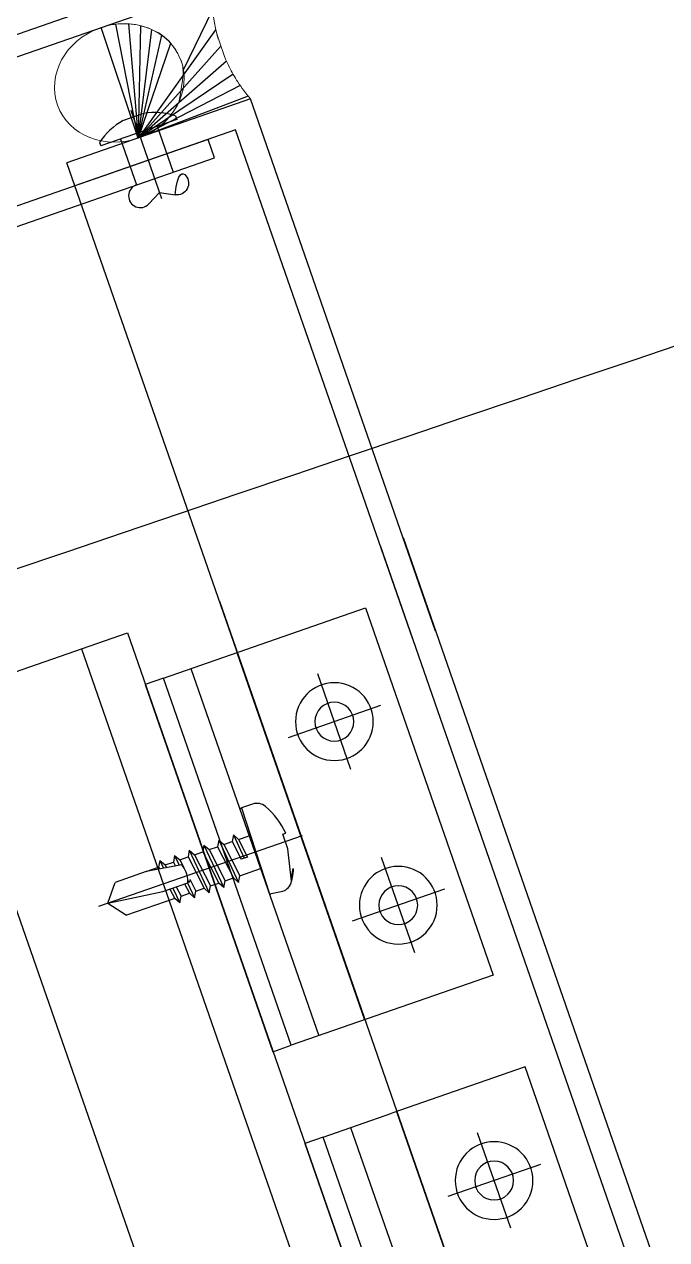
# Model space of a CAD drawing. Header units: inches. Extents: x 0 to 1813292486, y 0 to 3473589894.
# Drawn here: x 600663820.3 to 600663886.4, y 3473205013.7 to 3473205138.7 of the extents above; entities that cross this region are included whole.
import ezdxf

# ---------------------------------------------------------------- set-up
doc = ezdxf.new("R2010")
doc.units = ezdxf.units.IN
doc.header["$LTSCALE"] = 1000
doc.header["$MEASUREMENT"] = 0
for name, pattern in [('AX-MALL-WALL-P02-QT$0$CENTER', [2, 1.25, -0.25, 0.25, -0.25]), ('AX-MALL-WALL-P02-QT$0$DASHED', [0.75, 0.5, -0.25]), ('AX-MALL-WALL-P02-QT$0$HIDDEN', [0.375, 0.25, -0.125]), ('AX-MALL-WALL-P02-QT$0$HIDDENX2', [0.75, 0.5, -0.25])]:
    doc.linetypes.add(name, pattern=pattern)
for name, color, linetype in [('A-Anno-Note', 241, 'Continuous'), ('AX-MALL-P02-200$0$A-Anno-Note', 241, 'Continuous'), ('AX-MALL-WALL-P02$0$A-Anno-Note', 241, 'Continuous'), ('AX-MALL-WALL-P02-QT$0$1', 1, 'Continuous'), ('AX-MALL-WALL-P02-QT$0$8', 8, 'Continuous'), ('AX-MALL-WALL-P02-QT$0$A-Anno-Note', 241, 'Continuous'), ('AX-MALL-WALL-P02-QT$0$A-Curt', 151, 'Continuous'), ('AX-MALL-WALL-P02-QT$0$A-Detl-Fine', 152, 'Continuous'), ('AX-MALL-WALL-P02-QT$0$A-Detl-Patt', 8, 'Continuous'), ('AX-MALL-WALL-P02-QT$0$A-Detl-Thin', 131, 'Continuous'), ('AX-MALL-WALL-P02-QT$0$AP', 3, 'Continuous'), ('AX-MALL-WALL-P02-QT$0$C18', 4, 'AX-MALL-WALL-P02-QT$0$CENTER'), ('AX-MALL-WALL-P02-QT$0$DASH', 8, 'AX-MALL-WALL-P02-QT$0$DASHED'), ('AX-MALL-WALL-P02-QT$0$GASKET', 2, 'Continuous'), ('AX-MALL-WALL-P02-QT$0$L18', 6, 'Continuous'), ('AX-MALL-WALL-P02-QT$0$PJ', 96, 'Continuous'), ('AX-MALL-WALL-P02-QT$0$STSF', 2, 'Continuous'), ('AX-MALL-WALL-P02-QT$0$tc', 4, 'Continuous'), ('AX-MALL-WALL-P02-QT$0$WZ', 2, 'Continuous'), ('AX-MALL-WALL-P02-QT$0$XX', 6, 'AX-MALL-WALL-P02-QT$0$HIDDEN'), ('AX-MALL-WALL-P02-QT$0$zx', 1, 'AX-MALL-WALL-P02-QT$0$CENTER'), ('AX-MALL-WALL-P02-QT$0$尺寸标注', 8, 'Continuous')]:
    doc.layers.add(name, color=color, linetype=linetype)
doc.layers.add('AX-MALL-WALL-P02-QT$0$AM_SUPPR', color=6, linetype='Continuous', lineweight=30)

# ---------------------------------------------------------------- blocks, each defined once
blk = doc.blocks.new('AX-MALL-WALL-P02-QT$0$tj')
at = {"layer": 'AX-MALL-WALL-P02-QT$0$A-Detl-Patt'}
h = blk.add_hatch(dxfattribs=at)
h.set_pattern_fill('STEEL', color=256, scale=100.0000000000001, angle=50.43183869082386)
h.set_pattern_definition([(75.00000000004839, (-14278.19445574284, 156289.8254051208), (-153.3407249234246, 41.08752340989569), []), (75.00000000004839, (-14317.88195610046, 156358.5661673546), (-153.3407249234246, 41.08752340989569), [])])
edge = h.paths.add_edge_path()
edge.add_arc((274302.9537697641, 370915.3693751197), 354853.2281302969, 270.9601093956941, 275.9513128638887)
edge.add_line((311095.3180618286, 17974.67259407043), (323404.2928284407, 17664.898229599))
edge.add_arc((337498.5854798314, -5423.033113246463), 27049.98445535583, 84.4296474408203, 121.40245730350341, ccw=False)
edge.add_line((340124.270958662, 21499.21483898163), (352435.6233639717, 23411.5238032341))
edge.add_line((352435.6233639717, 23411.5238032341), (352460.3320846558, 23263.57286787033))
edge.add_arc((262948.9762239404, 558936.3422532297), 543099.989586636, 279.486523026639, 288.5053300047131)
edge.add_line((435325.042740941, 43917.80823612213), (435185.9318172932, 44187.60760259628))
edge.add_arc((262948.9762341097, 558936.342259489), 542799.9895904897, 279.51816553668203, 288.50044427399206, ccw=False)
edge.add_line((352706.5441896915, 23608.95860147476), (352681.7270303965, 23756.88773488998))
edge.add_line((352681.7270303965, 23756.88773488998), (340117.7681742907, 21803.84383869171))
edge.add_arc((337510.0970116529, -5455.006554111635), 27383.29552171703, 84.53552636432372, 121.2026843873002)
edge.add_line((323323.7129554749, 17967.02113437653), (311085.7617697716, 18275.00808191299))
edge.add_arc((274273.8104503512, 371474.5356685471), 355112.6948552598, 270.96411062040687, 275.9501261722048, ccw=False)
edge.add_line((280248.9759351015, 16412.11376953125), (280248.9759185314, 16111.96136569977))
blk = doc.blocks.new('AX-MALL-WALL-P02-QT$0$jjzx2')
at = {"layer": 'AX-MALL-WALL-P02-QT$0$A-Detl-Fine'}
blk.add_lwpolyline([(341572.0153414011, -133023.8871178627), (341654.110473752, -133260.023496151), (342032.0070588589, -133128.6440343857), (341949.8245011568, -132892.5380864143)], dxfattribs=at)
blk = doc.blocks.new('AX-MALL-WALL-P02-QT$0$A$C45704BEF')
at = {"color": 3, "ltscale": 10}
blk.add_lwpolyline([(18.80000000074506, -25.00024726614356), (17.5, -25.00024726614356), (17.5, -23.00024726614356), (15.49870925210416, -23.00024726614356), (15.49870925210416, -6.999231616035104), (18.4997000452131, -6.999231616035104), (18.49987648613751, -5.299231618642807, 0.4142135623695433), (18.19987648539245, -4.999231617897749), (17.80005405470729, -4.999231617897749, 0.4140000559725384), (17.50005413405597, -5.299012914299965), (17.49969883821905, -5.699499286711216, -0.483847094079415), (17.13052784092724, -5.991148311644793), (15.89966636151075, -5.699231617152691), (15.89966636151075, -1.299031617119908), (17.1397417280823, -1.005294770002365, -0.4741802569087657), (17.49969902634621, -1.298974558711052), (17.50005413405597, -1.699460931122303, 0.4140000559734259), (17.80005405470729, -1.999242229387164), (18.19987648539245, -1.999242229387164, 0.4142135624494586), (18.49987648613751, -1.699242228642106), (18.49987648613751, 0.0007206704467535019), (0, 0), (0, -22.90028521977365), (1, -22.90028521977365), (1, -22.40028521977365), (3, -22.40028521977365, -0.414213562373095), (3.5, -22.90028521977365), (3.5, -25.00028521940112), (2.913615984842181, -25.46520863845944, 0.4988684829111732), (2.92562854103744, -25.94440526142716), (5.025628542527556, -27.44440526142716, 0.8192868568614478), (5.455046217888594, -27.04232501238585), (4.5, -25.50028521940112), (4.5, -22.90028521977365, 0.414213562373095), (3, -21.40028521977365), (1, -21.40028521977365), (1, -3.19995454326272, -0.4142094303452601), (3.199968963861465, -0.9999545440077782), (14.5, -0.9996059481054544), (14.5, -5.999231616035104), (14.5, -5.999231616035104), (14.5, -24.00024726614356), (16.5, -24.00024726614356), (16.5, -25.00024726614356), (16.5, -27.20351210050285, 0.6582415972160955), (17.34365977905691, -27.56668968312442), (19.14365977980196, -25.86342484690249, 0.6827143578984822), (18.79383949562907, -25.00028521940112)], format="xyb", dxfattribs=at)
blk = doc.blocks.new('AX-MALL-WALL-P02-QT$0$尺寸分格点')
at = {"ltscale": 10}
h = blk.add_hatch(color=1, dxfattribs=at)
h.dxf.hatch_style = 1
edge = h.paths.add_edge_path()
edge.add_line((0, -1.5), (-5.470445860503725e-37, 1.862645149230957e-09))
edge.add_line((0, 1.862645149230957e-09), (-1.5, 0))
edge.add_arc((0, 0), 1.5, 180, 270)
edge = h.paths.add_edge_path()
edge.add_line((0, 1.5), (5.470445846917725e-37, 1.862645149230957e-09))
edge.add_line((0, 1.862645149230957e-09), (1.5, 0))
edge.add_arc((0, 0), 1.5, 0, 90)
for p, q in [((0, -2.5), (0, 2.5)), ((-2.5, 0), (2.5, 0))]:
    blk.add_line(p, q)
blk.add_circle((0, 0), 1.5)
blk = doc.blocks.new('AX-MALL-WALL-P02-QT$0$定位点')
blk.add_blockref('AX-MALL-WALL-P02-QT$0$尺寸分格点', (0, 0))
blk = doc.blocks.new('AX-MALL-WALL-P02-QT$0$A$C40565891')
h = blk.add_hatch()
h.set_pattern_fill('NET', color=6, scale=0.5, angle=315)
h.set_pattern_definition([(225.0000000000001, (-8954763.885715963, -14331520.94940183), (-1.122532015133644, 1.122532015133643), []), (135.0000000000001, (-8954763.885715963, -14331520.94940183), (1.122532015133643, 1.122532015133644), [])])
edge = h.paths.add_edge_path()
edge.add_line((-2.873205080628395, -1), (-17.1267949193716, -1))
edge.add_arc((-17.12679491817267, -2.000000000321539), 1.000000000321539, 90.00000006869386, 120.0000000686844)
edge.add_line((-17.6267949193716, -1.133974596858025), (-19.29999999888241, -2.099999999627471))
edge.add_line((-19.29999999888241, -2.099999999627471), (-19.59999999962747, -2.099999999627471))
edge.add_arc((-19.60000000055891, -1.700000000186378), 0.3999999994410928, 180.0000001333858, 270.00000013341844, ccw=False)
edge.add_line((-20, -1.700000001117587), (-20, 1.699999999254942))
edge.add_arc((-19.59999999962758, 1.699999999255055), 0.4000000003724153, 89.99999999998369, 180.0000000000163, ccw=False)
edge.add_line((-19.59999999962747, 2.099999999627471), (-19.29999999888241, 2.099999999627471))
edge.add_line((-19.29999999888241, 2.099999999627471), (-17.6267949193716, 1.133974596858025))
edge.add_arc((-17.12679491817268, 2.000000000321516), 1.000000000321515, 239.9999999313152, 269.9999999313065)
edge.add_line((-17.1267949193716, 1), (-2.873205080628395, 1))
edge.add_arc((-2.873205081827319, 2.000000000321497), 1.000000000321497, 270.0000000686933, 300.0000000686851)
edge.add_line((-2.373205080628395, 1.133974596858025), (-0.6999999992549419, 2.099999999627471))
edge.add_line((-0.6999999992549419, 2.099999999627471), (-0.400000000372529, 2.099999999627471))
edge.add_arc((-0.4000000003724153, 1.699999999255056), 0.4000000003724153, -1.63140612130519e-11, 90.00000000001631, ccw=False)
edge.add_line((0, 1.699999999254942), (0, -1.700000001117587))
edge.add_arc((-0.3999999994410927, -1.700000000186378), 0.3999999994410927, 269.99999986658156, 359.99999986661413, ccw=False)
edge.add_line((-0.400000000372529, -2.099999999627471), (-0.6999999992549419, -2.099999999627471))
edge.add_line((-0.6999999992549419, -2.099999999627471), (-2.373205080628395, -1.133974596858025))
edge.add_arc((-2.873205081827309, -2.00000000032146), 1.00000000032146, 59.99999993131432, 89.9999999313073)
at = {"layer": 'AX-MALL-WALL-P02-QT$0$STSF', "lineweight": 40}
blk.add_lwpolyline([(-2.873205080628395, -1), (-17.1267949193716, -1, 0.1316524975873539), (-17.6267949193716, -1.133974596858025), (-19.29999999888241, -2.099999999627471), (-19.59999999962747, -2.099999999627471, -0.4142135623732616), (-20, -1.700000001117587), (-20, 1.699999999254942, -0.4142135623732612), (-19.59999999962747, 2.099999999627471), (-19.29999999888241, 2.099999999627471), (-17.6267949193716, 1.133974596858025, 0.1316524975873571), (-17.1267949193716, 1), (-2.873205080628395, 1, 0.1316524975873597), (-2.373205080628395, 1.133974596858025), (-0.6999999992549419, 2.099999999627471), (-0.400000000372529, 2.099999999627471, -0.4142135623732616), (0, 1.699999999254942), (0, -1.700000001117587, -0.4142135623732616), (-0.400000000372529, -2.099999999627471), (-0.6999999992549419, -2.099999999627471), (-2.373205080628395, -1.133974596858025, 0.1316524975873647)], format="xyb", close=True, dxfattribs=at)
blk = doc.blocks.new('AX-MALL-WALL-P02-QT$0$A$C5DA96DE0')
at = {"layer": 'AX-MALL-WALL-P02-QT$0$AM_SUPPR', "color": 3}
for points in [[(-22.00068093277514, 105.1999999992549), (-22.00001176260412, 46.60000000149012, -0.414213562373095), (-21.70001176185906, 46.29999999888241), (-21.7000117637217, 45.30000000074506, -0.4142135651008757), (-21.90001176483929, 45.09999999962747), (-22.11765938811004, 45.09999999962747, 0.3152987896086648), (-22.30559791438282, 44.96840402856469), (-22.88795028813183, 43.36840402893722, 0.5486187836891172), (-22.68258061446249, 43.10076105967164), (-19.96206398494542, 43.32127769291401, 0.1763269799607178), (-19.83807377703488, 43.37909527309239), (-19.45859040878713, 43.75857864320278, 0.5773502703764628), (-19.54824795387685, 44.09318516403437), (-19.70076583139598, 44.13405220396817, -0.3107450373417215), (-19.86631920561194, 44.32805990986526), (-20.20001176558435, 46.220524456352), (-20.20001176558435, 46.30000000074506, -0.664494698151357), (-19.35008465312421, 46.6571428515017, 0.1962615707062706), (-19.21011380665004, 46.59999999962747), (-15.80001176707447, 46.59999999962747, -0.414213562373095), (-15.50001176446676, 46.30000000074506), (-15.50001176446676, 45.99448045343161), (-16.4794679954648, 44.32503772899508, 0.5796797259406589), (-16.35058767162263, 44.09999999776483), (-15.09727879799902, 44.09999999776483, 0.266079426403572), (-14.23476512730122, 44.59396623261273), (-13.34764037840068, 46.10603376291692, -0.2660794268336467), (-12.48512670956552, 46.59999999776483), (-12.48512670956552, 46.59999999776483), (12.48510318435729, 46.59999999962747, -0.2660794268336467), (13.3476168513298, 46.10603376291692), (14.23474160209298, 44.59396623261273, 0.266079426403572), (15.09725527279079, 44.09999999962747), (16.35056414455175, 44.09999999962747, 0.5796797259406589), (16.47944446653128, 44.32503772713244), (15.49998823925853, 45.99448045343161), (15.49998823553324, 46.29999999888241, -0.414213562373095), (15.7999882362783, 46.59999999962747), (19.21009027957916, 46.59999999962747, 0.1962615707062706), (19.35006112605333, 46.6571428515017, -0.664494698151357), (20.19998823665082, 46.29999999888241), (20.19998823665082, 46.220524456352), (19.86629567667842, 44.32805990800261, -0.3107450373417215), (19.70074230805039, 44.13405220396817), (19.54822442866862, 44.09318516217172, 0.5773502703764628), (19.45856687985361, 43.75857864320278), (19.83805025182664, 43.37909527309239, 0.1763269799607178), (19.96204045787454, 43.32127769291401), (22.68255708739161, 43.10076105967164, 0.5486187836891172), (22.88792676106095, 43.36840402893722), (22.30557438544929, 44.96840402670205, 0.3152987896086648), (22.11763586290181, 45.10000000149012), (21.89998823590577, 45.09999999962747, -0.4142135651008757), (21.69998823665082, 45.29999999888241), (21.69998823478818, 46.29999999888241, -0.414213562373095), (21.99998823739588, 46.59999999962747), (22.00029997527599, 73.89985392801464)], [(-12.48512671142817, 26.59999999962747), (-12.48512671142817, 26.59999999962747, -0.266079426695036), (-13.34764038026333, 27.09396623820066), (-14.23476512916386, 28.60603376477957, 0.2660794267352428), (-15.09727879799902, 29.10000000149012), (-16.35058767162263, 29.09999999962747, 0.5796797243171364), (-16.4794679954648, 28.87496227398515), (-15.50001176446676, 27.20551954396069), (-15.50001176819205, 26.90000000223517, -0.414213562429924), (-15.80001176521182, 26.59999999776483), (-19.21011380665004, 26.59999999962747, 0.196261570738114), (-19.35008465498686, 26.54285714589059, -0.6644947009864839), (-20.20001176558435, 26.90000000223517), (-20.20001176558435, 26.97947554662824), (-19.86631920747459, 28.87194008752704, -0.3107450376907102), (-19.70076583139598, 29.06594779156148), (-19.5482479557395, 29.10681483522058, 0.5773502691095918), (-19.45859040878713, 29.44142135605216), (-19.83807377517223, 29.82090472429991, 0.1763269806166101), (-19.96206398680806, 29.87872230820358), (-22.68258061632514, 30.0992389395833, 0.5486187865199976), (-22.88795028440654, 29.83159597031772), (-22.30559791252017, 28.23159597069025, 0.3152987889515711), (-22.1176593862474, 28.09999999962747), (-21.90001176297665, 28.09999999776483, -0.4142135620321224), (-21.70001176558435, 27.89999999850988), (-21.70001176558435, 26.90000000037253, -0.414213562429924), (-22.00001176446676, 26.59999999962747), (-22.00026272423565, -1.862645149230957e-09), (22.00026272051036, 0), (22.00006804615259, 18.00577012822032)], [(22.00005050562322, 19.99999999813735), (21.99998823739588, 26.59999999962747, -0.414213562429924), (21.69998823665082, 26.90000000037253), (21.69998823478818, 27.89999999850988, -0.4142135620321224), (21.89998823776841, 28.09999999962747), (22.11763586103916, 28.09999999776483, 0.3152987889515711), (22.30557438544929, 28.23159596882761), (22.88792676106095, 29.83159597218037, 0.5486187865199976), (22.68255708925426, 30.0992389395833), (19.96204045601189, 29.87872230820358, 0.1763269806166101), (19.83805024810135, 29.82090472429991), (19.45856687985361, 29.44142135605216, 0.5773502691095918), (19.54822443053126, 29.10681483708322), (19.70074230805039, 29.06594779156148, -0.3107450376907102), (19.86629567667842, 28.87194008752704), (20.19998823851347, 26.97947554290295), (20.19998824037611, 26.89999999850988, -0.6644947009864839), (19.35006112605333, 26.54285714402795, 0.196261570738114), (19.21009027957916, 26.59999999776483), (15.79998823441565, 26.59999999776483, -0.414213562429924), (15.49998823925853, 26.89999999850988), (15.49998823925853, 27.20551954582334), (16.47944446466863, 28.87496227398515, 0.5796797243171364), (16.3505641464144, 29.09999999962747), (15.09725527092814, 29.09999999776483, 0.2660794267352428), (14.23474160209298, 28.60603376477957), (13.3476168513298, 27.09396623820066, -0.266079426695036), (12.48510318249464, 26.59999999962747), (-12.48512671142817, 26.59999999962747)]]:
    blk.add_lwpolyline(points, format="xyb", dxfattribs=at)
for points in [[(22.00029996782541, 73.89983759261668), (22.00005446560681, 73.89983759261668), (21.99998823553324, 105.1999999992549), (-22.00068093277514, 105.1999999992549)], [(-19.80001176521182, 103), (-19.80001176521182, 103), (-19.80001176334918, 74.70021012239158), (-19.00001176446676, 73.70021012239158), (-19.00001176446676, 68.70021012239158), (-19.00001176446676, 63.70021012239158), (-20.00001176446676, 62.70021012611687), (-20.00001176446676, 48.79999999888241), (19.99998823553324, 48.79999999701977), (19.99998823739588, 62.70021012425423), (18.99998823739588, 63.70021012425423), (18.99998823739588, 68.70021012239158), (18.99998823553324, 73.70021012425423), (19.79998823814094, 74.70021012052894), (19.79998823814094, 103), (-19.80001176521182, 103)], [(-19.00003717839718, 24.40000000223517), (-19.00003717839718, 16.60000000149012), (-19.8001159671694, 15.59989579208195), (-19.80026083253324, 2.199999997392297), (-19.80001176521182, 2.199999999254942), (19.80023730732501, 2.199999997392297), (19.80009244196117, 15.5998957939446), (19.0000136513263, 16.60000000149012), (19.0000136513263, 24.40000000223517), (-19.00003717839718, 24.40000000223517)], [(21.99999776296318, 20.00577012635767), (43.9999977555126, 20.00634960085154), (43.99998722039163, 20.40634960122406), (44.99999512173235, 20.10637594014406), (44.99998722039163, 20.40637594088912), (45.99999512173235, 20.10640227980912), (45.99998722039163, 20.40640228055418), (46.99999512173235, 20.10642861947417), (46.99998722039163, 20.40642862021923), (47.99999511986971, 20.10645495913923), (47.99998721852899, 20.40645495988429), (48.99998721852899, 20.40648129954934), (49.00005043298006, 18.00648130103946), (22.00006804615259, 18.00577012822032)]]:
    blk.add_lwpolyline(points, dxfattribs=at)
at = {"color": 6, "ltscale": 10, "xscale": -0.9999999999999999, "rotation": 90}
blk.add_blockref('AX-MALL-WALL-P02-QT$0$A$C40565891', (-17.70395603775978, 26.59999999776483), dxfattribs=at)
at = {"color": 6, "ltscale": 10, "rotation": 270}
blk.add_blockref('AX-MALL-WALL-P02-QT$0$A$C40565891', (17.7039325106889, 26.59999999962747), dxfattribs=at)
blk = doc.blocks.new('AX-MALL-WALL-P02-QT$0$A$C3B8A2171')
at = {"color": 6}
for p, q in [((22.00012849643826, 27), (31.33094626852107, 1)), ((31.33094626478851, 27), (22.00012850017083, 1))]:
    blk.add_line(p, q, dxfattribs=at)
blk.add_lwpolyline([(22.00012849643826, 27), (31.33094626478851, 27), (31.33094626852107, 1), (22.00012850017083, 1)], close=True, dxfattribs=at)
at = {"color": 6, "ltscale": 10}
blk.add_blockref('AX-MALL-WALL-P02-QT$0$A$C5DA96DE0', (7.275957614183426e-12, -23.70584608986974), dxfattribs=at)
at = {"color": 6, "ltscale": 10, "rotation": 270}
blk.add_blockref('AX-MALL-WALL-P02-QT$0$A$C45704BEF', (49.90041371808184, 50.19399150274694), dxfattribs=at)
at = {"layer": 'AX-MALL-WALL-P02-QT$0$GASKET', "extrusion": (0, 0, -1), "zscale": -1, "rotation": 270}
blk.add_blockref('AX-MALL-WALL-P02-QT$0$定位点', (0, 0), dxfattribs=at)
blk = doc.blocks.new('AX-MALL-WALL-P02-QT$0$GB12618-90-4×10铆厚5')
at = {"color": 3, "linetype": 'Continuous'}
for p, q in [((-0.3828890285466002, 4.144999999999996), (2.842170943040401e-13, 4.144999999999996)), ((2.842170943040401e-13, 4.144999999999996), (-2.557953848736361e-13, -4.144999999999982)), ((1.13686837721616e-13, 2), (5.000000000000085, 2)), ((6.5, 0), (7.260859888279697, 1.439128983241929)), ((-1.699999999999875, 1.090000000000003), (-1.700000000000017, -1.090000000000003)), ((6.5, 0), (7.260859888279697, -1.439128983241929)), ((-5.684341886080801e-14, -2), (5.000000000000171, -2)), ((-0.3828890285466002, -4.144999999999996), (-2.557953848736361e-13, -4.144999999999982))]:
    blk.add_line(p, q, dxfattribs=at)
at = {"color": 1, "linetype": 'AX-MALL-WALL-P02-QT$0$CENTER', "ltscale": 2.357947691000002}
blk.add_line((-2.470786271884123, 0), (7.1549121964959, 0), dxfattribs=at)
at = {"color": 3, "linetype": 'Continuous'}
for centre, radius, start, end in [((5.007748688829707, 0), 6.8, 142.4423901337784, 170.5515263407792), ((6.200000000000017, 1.999999999999986), 1.2, 332.1348283377681, 179.9999999999992), ((5.007748688829707, 0), 6.8, 189.4484736592125, 217.5576098662215), ((6.200000000000017, -1.999999999999986), 1.2, 180.0000000000008, 27.865171662232)]:
    blk.add_arc(centre, radius, start, end, dxfattribs=at)
blk = doc.blocks.new('AX-MALL-WALL-P02-QT$0$jmhgfjrwtuh45trhg')
at = {"layer": 'AX-MALL-WALL-P02-QT$0$8'}
h = blk.add_hatch(dxfattribs=at)
h.set_pattern_fill('HONEY', color=256, scale=0.25, angle=540, style=0)
h.set_pattern_definition([(180, (174902.8055026438, 260502.9244215135), (-1.190625000000001, 0.6874074999999996), [0.7937499999999996, -1.587499999999999]), (60.00000000000007, (174902.8055026438, 260502.9244215135), (1.190624857751951, 0.6874077463808479), [0.7937499999999998, -1.5875]), (120.0000000000001, (174902.8055026438, 260502.9244215135), (-1.422480490101788e-07, 1.374815246380847), [-1.587499999999998, 0.793749999999999])])
edge = h.paths.add_edge_path()
edge.add_ellipse((-7.381093692034483, 0.0004881098866462708), major_axis=(-4.500512427303327, 0.0599604968055805), ratio=0.8888964256937906, start_angle=0, end_angle=360)
h = blk.add_hatch(dxfattribs=at)
h.set_pattern_fill('ANSI31', color=256, scale=0.25, angle=540, style=0)
h.set_pattern_definition([(135, (174877.8915891033, 260527.0201570056), (0.5612660075668218, 0.561266007566822), [])])
edge = h.paths.add_edge_path()
edge.add_line((-6.732046198099852, -3.999984314665198), (0.7606497555971146, -3.999992402270436))
edge.add_arc((10.89760908910801, 1.372666469379169e-08), 10.89760908902902, 185.1706430858447, 201.5339390828918, ccw=False)
edge.add_arc((10.89760909097776, 1.46875754336584e-08), 10.89760909097777, 179.9999983242518, 185.1706430899903, ccw=False)
edge.add_arc((10.8976090814998, -3.305050677582244e-10), 10.8976090814998, 172.405914544884, 179.999998245292, ccw=False)
edge.add_arc((10.89760910163166, 2.399151188825499e-08), 10.89760909824084, 166.2009138960958, 172.405914685627, ccw=False)
edge.add_arc((10.89760909118997, 3.20384341279123e-09), 10.89760909305875, 158.4660575048171, 166.2009137768617, ccw=False)
edge.add_line((0.7606499921530485, 3.999993024393916), (-6.732046198099852, 3.999993018805981))
edge.add_line((-6.732046198099852, 3.999993018805981), (-7.434310466051102, 4.000001827254891))
edge.add_arc((-7.346563589607311, -0.7724568381427241), 4.77326525842158, 45.113146065855574, 91.05332694051708, ccw=False)
edge.add_arc((-7.285040638659268, -0.471543983603409), 4.519802628022898, 23.880201270293526, 42.973244887725286, ccw=False)
edge.add_arc((-17.96341248835284, -2.937949023056029), 15.42173703289524, 12.393051035798976, 16.175277688883625, ccw=False)
edge.add_arc((-7.124157124383296, 0.06055414242018581), 4.234584301495465, -16.603288786277403, 4.215310169606482, ccw=False)
edge.add_arc((-6.202524996367059, -0.2415477178019161), 3.265159700863698, 311.88282864647357, 343.85568820323726, ccw=False)
edge.add_arc((-7.167425456053625, 0.5221782191043327), 4.482791074939454, 293.45411963007103, 314.5488009221328, ccw=False)
edge.add_arc((-7.359334706204196, 0.963068322986814), 4.963637149729599, 269.13356864662484, 293.4607319460402, ccw=False)
edge.add_line((-7.434392362833023, -4.000001301988959), (-6.732046198099852, -4.000001301988959))
at = {"layer": 'AX-MALL-WALL-P02-QT$0$1', "lineweight": 5}
blk.add_lwpolyline([(-6.732046198099852, -3.999984314665198), (0.7606497555971146, -3.999992402270436, -0.07151991883264351), (0.04434557817876339, -0.9821176063269377, -0.02256502262157294), (0, 3.334134817123413e-07, -0.03314757349092835), (0.09558088518679142, 1.440163372084498, -0.02708104081121189), (0.3145258761942387, 2.599275596439838, -0.03376249720545622), (0.7606499921530485, 3.999993024393916), (-6.732046198099852, 3.999993018805981), (-7.434310466051102, 4.000001827254891, -0.2031804997258816), (-3.978027198463678, 2.60941007360816, -0.08350238853102138), (-3.152160692960024, 1.358188005164266, -0.01650457541436716), (-2.901027917861938, 0.3718159478157759, -0.09108895525925141), (-3.066128842532635, -1.149450266733766, -0.1404200751386546), (-4.02267349883914, -2.672497186809778, -0.09230372069197638), (-5.383209191262722, -3.590240551158786, -0.1065477416812411), (-7.434392362833023, -4.000001301988959), (-6.732046198099852, -4.000001301988959)], format="xyb", dxfattribs=at)
blk.add_ellipse((-7.381093692034483, 0.0004881098866462708), major_axis=(-4.500512427301946, 0.05996049685588117), ratio=0.8888964256939306, dxfattribs=at)
blk = doc.blocks.new('AX-MALL-WALL-P02-QT$0$A$C063F76F4')
at = {"layer": 'AX-MALL-WALL-P02-QT$0$AP'}
blk.add_lwpolyline([(4, 54.99999996088445), (2, 54.99999996088445), (2, 38.50002197735012), (44.49999999813735, 38.50002197735012), (44.49999999813735, 40.50002197735012), (4, 40.50002197735012)], close=True, dxfattribs=at)
for points in [[(50.00000000186265, -14.98942399024963), (50.00000000186265, 43.00002203695476), (30.00000000186265, 43.00002203695476)], [(30.00000000186265, -14.98942399024963), (30.00000000186265, 43.00002203695476)], [(47.50000000186265, -14.98942399024963), (47.50000000186265, 40.50002203695476), (30.00000000186265, 40.50002203695476)]]:
    blk.add_lwpolyline(points, dxfattribs=at)
at = {"color": 1, "xscale": -1.5, "yscale": 1.5, "zscale": 1.5, "rotation": 180}
blk.add_blockref('AX-MALL-WALL-P02-QT$0$jmhgfjrwtuh45trhg', (48.85902501456439, 49.00001157261431), dxfattribs=at)
at = {"ltscale": 10, "rotation": 270}
blk.add_blockref('AX-MALL-WALL-P02-QT$0$GB12618-90-4×10铆厚5', (37.99999999813735, 43.50002197735012), dxfattribs=at)
blk = doc.blocks.new('AX-MALL-WALL-P02-QT$0$A$C72905B8B')
at = {"color": 6, "ltscale": 10}
for name, p in [('AX-MALL-WALL-P02-QT$0$A$C063F76F4', (162.2869235184044, -5)), ('AX-MALL-WALL-P02-QT$0$A$C3B8A2171', (204.2872329074889, 73.70584626682103))]:
    blk.add_blockref(name, p, dxfattribs=at)
blk = doc.blocks.new('*U198')
at = {"layer": 'AX-MALL-WALL-P02-QT$0$C18', "color": 1, "ltscale": 2}
blk.add_line((0, 5.142561988594025), (0, -17.03404386090006), dxfattribs=at)
at = {"layer": 'AX-MALL-WALL-P02-QT$0$L18', "color": 4}
for p, q in [((-1.790000000000873, -1.147816335795142), (-1.790000000000873, 0)), ((1.790000000000873, -2.247816335793686), (1.790000000000873, 0)), ((-2.399999999999636, -1.5), (-1.790000000000873, -1.147816335795142)), ((-2.399999999999636, -1.5), (0.2342809638412291, -1.225595732932561)), ((-1.790000000000873, -1.147816335795142), (0.2342809638412291, -0.8650955307894037)), ((0.2342809638412291, -0.8650955307894037), (0.2342809638412291, -1.56946285919912)), ((-2.399999999999636, -1.5), (-1.790000000000873, -1.852183664204858)), ((-1.790000000000873, -1.852183664204858), (0.2342809638412291, -1.56946285919912)), ((-1.790000000000873, -2.747816335793686), (-1.790000000000873, -1.852183664204858)), ((-1.790000000000873, -2.747816335793686), (1.790000000000873, -2.247816335793686)), ((2.399999999999636, -2.600000000000364), (1.790000000000873, -2.247816335793686)), ((-2.399999999999636, -3.100000000000364), (2.399999999999636, -2.600000000000364)), ((-2.399999999999636, -3.100000000000364), (-1.790000000000873, -2.747816335793686)), ((-2.399999999999636, -3.100000000000364), (-1.790000000000873, -3.452183664205222)), ((-1.790000000000873, -3.452183664205222), (1.790000000000873, -2.952183664205222)), ((-1.790000000000873, -4.34781633579405), (-1.790000000000873, -3.452183664205222)), ((2.399999999999636, -2.600000000000364), (1.790000000000873, -2.952183664205222)), ((1.790000000000873, -3.84781633579405), (1.790000000000873, -2.952183664205222)), ((-2.399999999999636, -4.700000000000728), (2.399999999999636, -4.200000000000728)), ((-2.399999999999636, -4.700000000000728), (-1.790000000000873, -4.34781633579405)), ((-2.399999999999636, -4.700000000000728), (-1.790000000000873, -5.052183664205586)), ((-1.790000000000873, -4.34781633579405), (1.790000000000873, -3.84781633579405)), ((-1.790000000000873, -5.052183664205586), (1.790000000000873, -4.552183664205586)), ((2.399999999999636, -4.200000000000728), (1.790000000000873, -3.84781633579405)), ((2.399999999999636, -4.200000000000728), (1.790000000000873, -4.552183664205586)), ((1.790000000000873, -5.447816335794414), (1.790000000000873, -4.552183664205586)), ((-2.399999999999636, -6.299999999999272), (2.399999999999636, -5.799999999999272)), ((-2.399999999999636, -6.299999999999272), (-1.790000000000873, -5.947816335794414)), ((-1.790000000000873, -5.947816335794414), (-1.790000000000873, -5.052183664205586)), ((-1.790000000000873, -5.947816335794414), (1.790000000000873, -5.447816335794414)), ((-1.790000000000873, -6.65218366420595), (1.790000000000873, -6.15218366420595)), ((2.399999999999636, -5.799999999999272), (1.790000000000873, -5.447816335794414)), ((2.399999999999636, -5.799999999999272), (1.790000000000873, -6.15218366420595)), ((1.790000000000873, -7.047816335794778), (1.790000000000873, -6.15218366420595)), ((-2.399999999999636, -6.299999999999272), (-1.790000000000873, -6.65218366420595)), ((-1.790000000000873, -7.547816335794778), (-1.790000000000873, -6.65218366420595)), ((-1.790000000000873, -7.547816335794778), (-0.9175382126813929, -7.425964130861757)), ((0.4333070988686814, -7.237298584555901), (1.790000000000873, -7.047816335794778)), ((0.7141825614198751, -7.575605983185596), (2.399999999999636, -7.399999999999636)), ((2.399999999999636, -7.399999999999636), (1.790000000000873, -7.047816335794778)), ((2.399999999999636, -7.399999999999636), (1.790000000000873, -7.752183664206314)), ((-2.399999999999636, -7.899999999999636), (-1.790000000000873, -7.547816335794778)), ((-2.399999999999636, -7.899999999999636), (-1.273355612604064, -7.78264120964559)), ((-2.399999999999636, -7.899999999999636), (-1.790000000000873, -8.252183664206314)), ((-1.790000000000873, -8.252183664206314), (-1.334698446698894, -8.188594061788535)), ((-1.790000000000873, -9.147816335795142), (-1.790000000000873, -8.252183664206314)), ((0.7141825614198751, -7.90243749641013), (1.790000000000873, -7.752183664206314)), ((0.7141825614198751, -8.798070167998958), (1.790000000000873, -8.647816335795142)), ((1.790000000000873, -8.647816335795142), (1.790000000000873, -7.752183664206314)), ((2.399999999999636, -9), (1.790000000000873, -8.647816335795142)), ((-2.399999999999636, -9.5), (-1.790000000000873, -9.147816335795142)), ((-2.399999999999636, -9.5), (-1.518995326587174, -9.408228679852982)), ((-2.399999999999636, -9.5), (-1.790000000000873, -9.852183664204858)), ((-1.790000000000873, -9.147816335795142), (-1.472953762578982, -9.103536135036848)), ((-1.790000000000873, -9.852183664204858), (-1.581684194792615, -9.823089278002954)), ((-1.790000000000873, -11.20167565273914), (-1.790000000000873, -9.852183664204858)), ((0.7141825614198751, -9.17560598318596), (2.399999999999636, -9)), ((0.7141825614198751, -9.502437496410494), (1.790000000000873, -9.352183664204858)), ((2.399999999999636, -9), (1.790000000000873, -9.352183664204858)), ((1.790000000000873, -9.352183664204858), (1.790000000000873, -14.60000000000036)), ((-1.790000000000873, -11.20167565273914), (-1.790000000000873, -14.60000000000036)), ((0, -16), (-1.790000000000873, -14.60000000000036)), ((0, -16), (1.790000000000873, -14.60000000000036))]:
    blk.add_line(p, q, dxfattribs=at)
blk.add_lwpolyline([(4.549999999999272, 0, 0.414213562373095), (4.75, 0.2000000000007276), (4.75, 1.39147638815848, 0.2654033233867933), (4.06568705400241, 2.589861303315047, 0.108659312189883), (0.7999999999992724, 3.659899496853541), (0.7999999999992724, 3.315608971053734), (-0.7999999999992724, 3.315608971053734), (-0.7999999999992724, 3.659899496853541, 0.1086593121898847), (-4.06568705400241, 2.589861303315047, 0.2654033233867933), (-4.75, 1.39147638815848), (-4.75, 0.2000000000007276, 0.414213562373095), (-4.549999999999272, 0)], format="xyb", close=True, dxfattribs=at)
blk.add_lwpolyline([(0, -16), (0.7141825614198751, -10.25704931750261), (0.7141825614198751, -7.536688384094305, 0.4176573264866609), (0.4106596181591158, -7.236709070022698, 0.08336651052848376), (-1.234698998669046, -7.526820576113096), (-1.790000000000873, -11.20167565273914)], format="xyb", dxfattribs=at)
blk = doc.blocks.new('AX-MALL-WALL-P02-QT$0$盘头自钻自攻钉ST4-8')
at = {"layer": 'AX-MALL-WALL-P02-QT$0$尺寸标注'}
blk.add_blockref('*U198', (0, 0), dxfattribs=at)
blk = doc.blocks.new('AX-MALL-WALL-P02-QT$0$A$C61293B14')
at = {"layer": 'AX-MALL-WALL-P02-QT$0$tc'}
for radius in [4, 2]:
    blk.add_circle((0, 0), radius, dxfattribs=at)
at = {"layer": 'AX-MALL-WALL-P02-QT$0$zx'}
for p, q in [((0, 5.036975615854317), (0, -5.036975615847041)), ((-5.199824257346336, 0), (5.199824257317232, 0))]:
    blk.add_line(p, q, dxfattribs=at)
blk = doc.blocks.new('AX-MALL-WALL-P02-QT$0$A$C41DD6A87')
at = {"layer": 'AX-MALL-WALL-P02-QT$0$tc'}
h = blk.add_hatch(dxfattribs=at)
h.set_pattern_fill('ANSI31', color=256, scale=0.5, angle=-90.00000000000001, style=0)
h.set_pattern_definition([(225.0000000000001, (28362.68611018802, -179426.704915055), (-1.122532015133644, 1.122532015133644), [])])
h.paths.add_polyline_path([(40, 20), (0, 20), (0, 22), (40, 22)])
at = {"layer": 'AX-MALL-WALL-P02-QT$0$PJ'}
for points in [[(40, 20), (0, 20), (0, 22), (40, 22)], [(40, 20), (0, 20), (0, -2.00031700823456), (40, -2.00031700823456)]]:
    blk.add_lwpolyline(points, close=True, dxfattribs=at)
at = {"layer": 'AX-MALL-WALL-P02-QT$0$XX'}
for p, q in [((0, 17), (40, 17)), ((0, 11.99968299176544), (40, 11.99968299176544))]:
    blk.add_line(p, q, dxfattribs=at)
at = {"layer": 'AX-MALL-WALL-P02-QT$0$tc', "rotation": 180}
for p in [(10.00773325189948, 4.856510433368385), (30.00773325189948, 4.856510433368385)]:
    blk.add_blockref('AX-MALL-WALL-P02-QT$0$A$C61293B14', p, dxfattribs=at)
at = {"layer": 'AX-MALL-WALL-P02-QT$0$WZ', "extrusion": (1.112429078900672e-34, 1.017801628166565e-23, -1), "zscale": -1, "rotation": 180}
blk.add_blockref('AX-MALL-WALL-P02-QT$0$盘头自钻自攻钉ST4-8', (-20, 17), dxfattribs=at)
blk = doc.blocks.new('AX-MALL-WALL-P02-QT$0$A$C715D18B8')
at = {"layer": 'AX-MALL-WALL-P02-QT$0$tc'}
h = blk.add_hatch(dxfattribs=at)
h.set_pattern_fill('ANSI31', color=256, scale=0.5, angle=-180, style=0)
h.set_pattern_definition([(225, (28362.68611018802, -179426.704915055), (-1.122532015133644, 1.122532015133644), [])])
h.paths.add_polyline_path([(40, 20), (0, 20), (0, 22), (40, 22)])
at = {"layer": 'AX-MALL-WALL-P02-QT$0$PJ'}
blk.add_line((0, 17), (40, 17), dxfattribs=at)
blk.add_lwpolyline([(40, 20), (0, 20), (0, 22), (40, 22)], close=True, dxfattribs=at)
blk.add_lwpolyline([(40, 12.49968299269676), (40, 20), (0, 20), (0, 12.49968299269676)], dxfattribs=at)
at = {"layer": 'AX-MALL-WALL-P02-QT$0$XX'}
blk.add_line((0, 11.99968299269676), (40, 11.99968299269676), dxfattribs=at)
blk.add_lwpolyline([(40, 12.49968299269676), (40, -2.000317007303238), (0, -2.000317007303238), (0, 12.49968299269676)], dxfattribs=at)
at = {"layer": 'AX-MALL-WALL-P02-QT$0$tc', "rotation": 180}
for p in [(10.00773325189948, 4.856510434299707), (30.00773325189948, 4.856510434299707)]:
    blk.add_blockref('AX-MALL-WALL-P02-QT$0$A$C61293B14', p, dxfattribs=at)
at = {"layer": 'AX-MALL-WALL-P02-QT$0$WZ', "extrusion": (1.112470375349305e-34, 1.017801628166565e-23, -1), "zscale": -1, "rotation": 180}
blk.add_blockref('AX-MALL-WALL-P02-QT$0$盘头自钻自攻钉ST4-8', (-20, 17), dxfattribs=at)
blk = doc.blocks.new('AX-MALL-WALL-P02-QT$0$A$C4D6066B9')
at = {"rotation": 180}
for name, p in [('AX-MALL-WALL-P02-QT$0$A$C715D18B8', (0, 22)), ('AX-MALL-WALL-P02-QT$0$A$C41DD6A87', (50, 22))]:
    blk.add_blockref(name, p, dxfattribs=at)
blk = doc.blocks.new('AX-MALL-WALL-P02-QT$0$500C')
at = {"layer": 'AX-MALL-WALL-P02-QT$0$AP'}
for p, q in [((459.782006541267, -138.1460039764643), (382.1096925903112, -396.6550953574479)), ((476.5414051227272, -143.1815293114632), (393.8349511325359, -418.454222843051)), ((478.9356152303517, -143.9008931722492), (395.5099805463105, -421.568381652236))]:
    blk.add_line(p, q, dxfattribs=at)
at = {"layer": 'AX-MALL-WALL-P02-QT$0$DASH', "color": 8, "linetype": 'AX-MALL-WALL-P02-QT$0$HIDDENX2', "ltscale": 20}
blk.add_lwpolyline([(445.4263561740518, -133.7947224080563), (408.0318025704473, -258.2524873316288)], dxfattribs=at)
at = {"layer": 'AX-MALL-WALL-P02-QT$0$STSF'}
blk.add_lwpolyline([(412.8203275967389, -259.6912465393543), (364.9350773319602, -245.3036544267088), (402.3282934520394, -120.8503409456462), (450.2148811947554, -135.2334816195071), (412.8203275967389, -259.6912465393543)], dxfattribs=at)
at = {"layer": 'AX-MALL-WALL-P02-QT$0$tc', "xscale": -1, "rotation": 253.2968720435209}
blk.add_blockref('AX-MALL-WALL-P02-QT$0$A$C4D6066B9', (434.1852250304073, -188.5003597903997), dxfattribs=at)
blk = doc.blocks.new('AX-MALL-WALL-P02-QT$0$mqst2')
at = {"color": 6, "ltscale": 10, "extrusion": (-1.161685017572634e-16, -3.877589284148634e-17, -1), "xscale": -1, "rotation": 340.8331765520462}
blk.add_blockref('AX-MALL-WALL-P02-QT$0$A$C72905B8B', (-450065.5215518475, -42248.62489843369), dxfattribs=at)
at = {"color": 6, "rotation": 35.88986651323573}
blk.add_blockref('AX-MALL-WALL-P02-QT$0$500C', (449796.878341794, -42352.33020019531), dxfattribs=at)
blk = doc.blocks.new('AX-MALL-WALL-P02-QT')
at = {"layer": 'AX-MALL-WALL-P02-QT$0$A-Curt'}
blk.add_arc((600458471.6632847, 3473005546.250352), 30500.00029758129, 85.40254140873691, 88.36435422684295, dxfattribs=at)
at = {"layer": 'AX-MALL-WALL-P02-QT$0$A-Anno-Note'}
for name, p, rotation in [('AX-MALL-WALL-P02-QT$0$mqst2', (600052179.2710491, 3473232742.396311), 339.5681613092181), ('AX-MALL-WALL-P02-QT$0$jjzx2', (600185298.4270658, 3473279938.045597), 339.5681613092246)]:
    blk.add_blockref(name, p, dxfattribs=dict(at, rotation=rotation))
at = {"layer": 'AX-MALL-WALL-P02-QT$0$A-Detl-Thin', "rotation": 339.5681613091762}
blk.add_blockref('AX-MALL-WALL-P02-QT$0$tj', (600144118.6961328, 3473128496.287411), dxfattribs=at)
blk = doc.blocks.new('AX-MALL-WALL-P02')
at = {"layer": 'AX-MALL-WALL-P02$0$A-Anno-Note'}
blk.add_blockref('AX-MALL-WALL-P02-QT', (0, 0), dxfattribs=at)
blk = doc.blocks.new('AX-MALL-P02-200')
at = {"layer": 'AX-MALL-P02-200$0$A-Anno-Note'}
blk.add_blockref('AX-MALL-WALL-P02', (0, 0), dxfattribs=at)

msp = doc.modelspace()

# ---------------------------------------------------------------- block references
at = {"layer": 'A-Anno-Note', "rotation": 20.43183869077545}
msp.add_blockref('AX-MALL-P02-200', (1250392458.527329, 9048125.682563305), dxfattribs=at)

doc.saveas('drawing.dxf')
